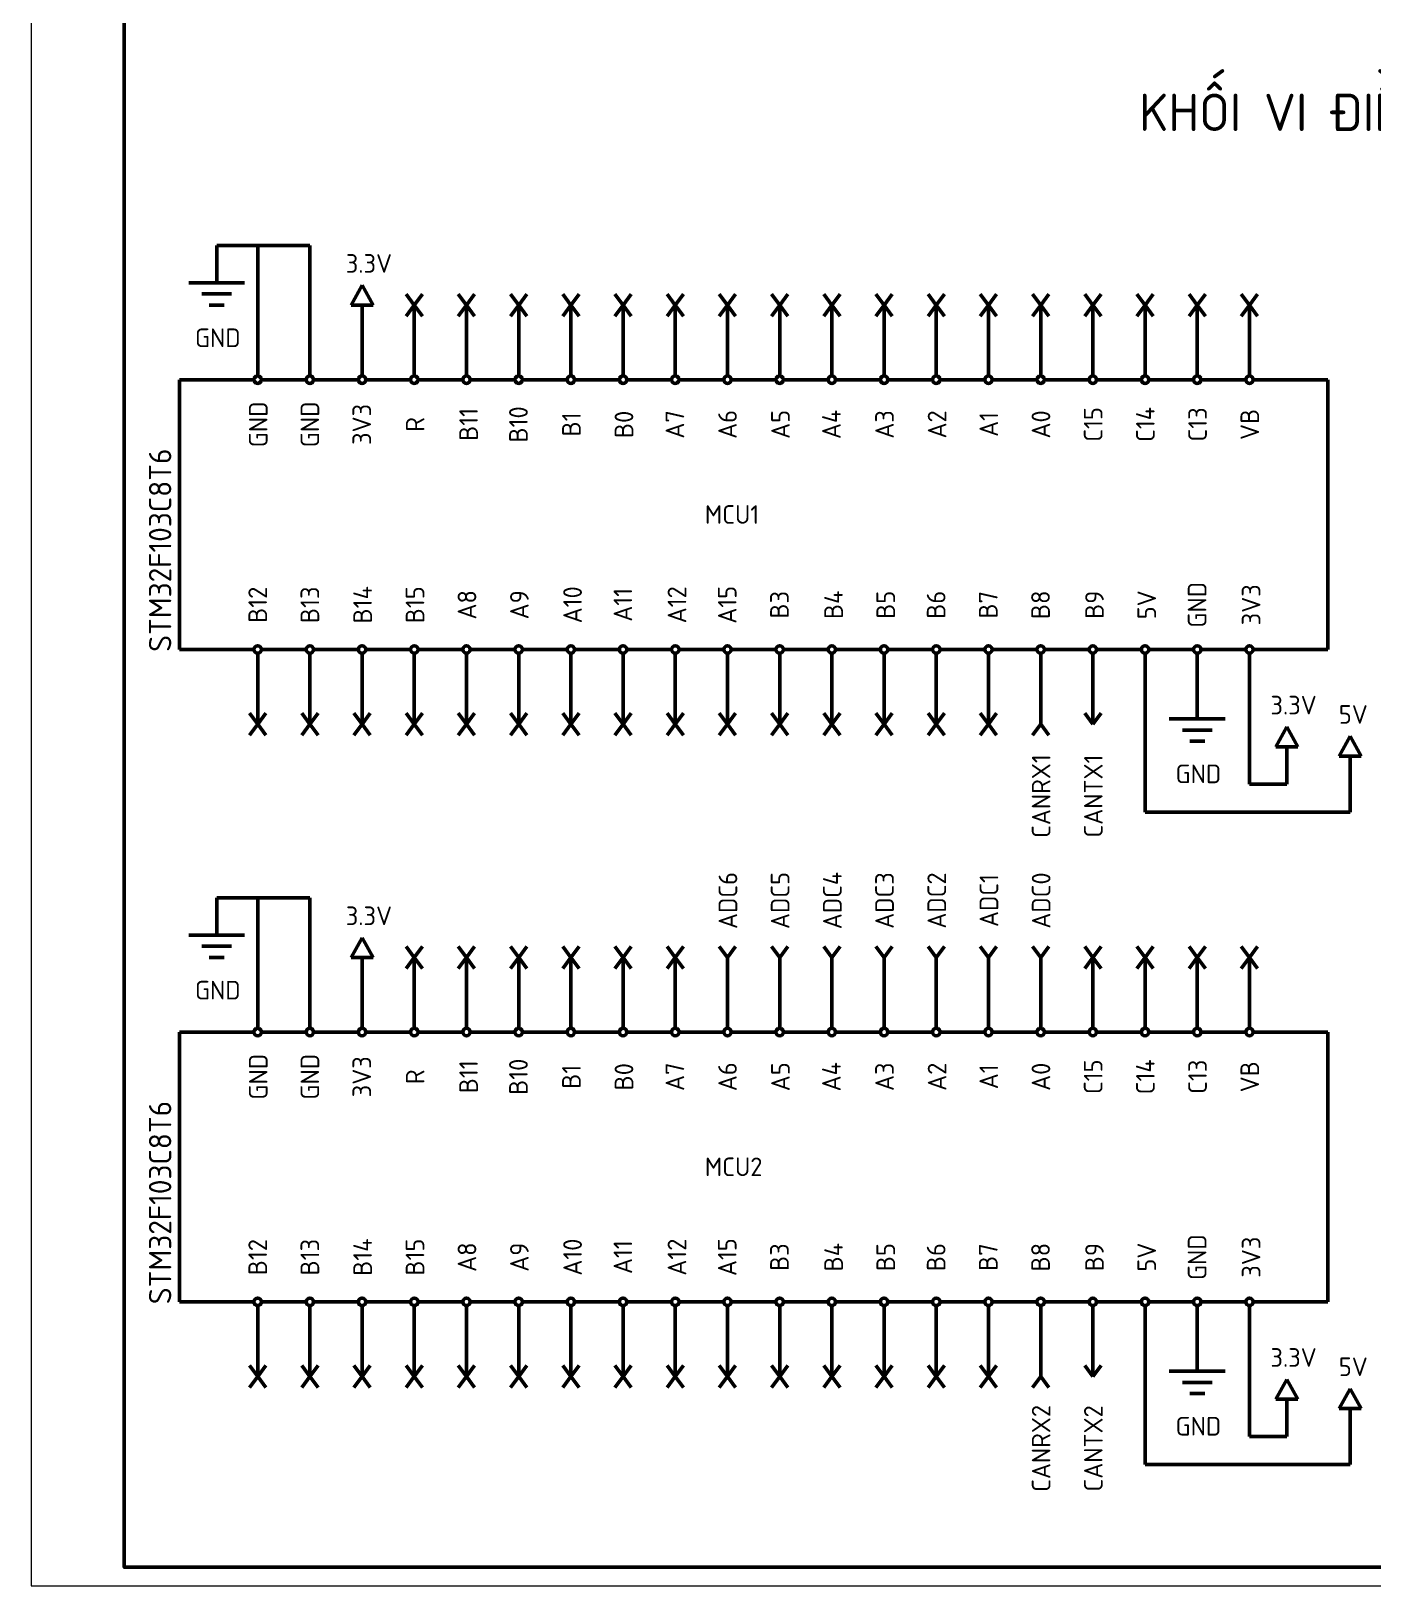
# Model space of a CAD drawing. Header units: millimetres. Extents: x 10943 to 21147, y -1042 to 1661.
# Drawn here: x 19958.3 to 20318.2, y -1042.3 to -625.2 of the extents above; entities that cross this region are included whole.
import ezdxf
from ezdxf.enums import TextEntityAlignment as Align

# ---------------------------------------------------------------- set-up
doc = ezdxf.new("R2010")
doc.units = ezdxf.units.MM
doc.header["$LTSCALE"] = 0.5
for name, color, linetype, lineweight in [('dam', 7, 'Continuous', 50), ('kt', 80, 'Continuous', 20), ('NetCoBan', 7, 'Continuous', 50)]:
    doc.layers.add(name, color=color, linetype=linetype, lineweight=lineweight)
doc.styles.get("Standard").update_dxf_attribs({"font": '', "height": 3.5})
doc.styles.get('Standard').set_extended_font_data('TCVN 7284')

msp = doc.modelspace()

# ---------------------------------------------------------------- linework, layer by layer
at = {"layer": 'dam'}
for p, q in [((20032.06, -791.1), (20020.06, -791.1)), ((20046.06, -791.1), (20034.06, -791.1)), ((20060.06, -791.1), (20048.06, -791.1)), ((20074.06, -791.1), (20062.06, -791.1)), ((20088.06, -791.1), (20076.06, -791.1)), ((20102.06, -791.1), (20090.06, -791.1)), ((20116.06, -791.1), (20104.06, -791.1)), ((20130.06, -791.1), (20118.06, -791.1)), ((20144.06, -791.1), (20132.06, -791.1)), ((20158.06, -791.1), (20146.06, -791.1)), ((20172.06, -791.1), (20160.06, -791.1)), ((20186.06, -791.1), (20174.06, -791.1)), ((20200.06, -791.1), (20188.06, -791.1)), ((20214.06, -791.1), (20202.06, -791.1)), ((20032.06, -966.1), (20020.06, -966.1)), ((20046.06, -966.1), (20034.06, -966.1)), ((20060.06, -966.1), (20048.06, -966.1)), ((20074.06, -966.1), (20062.06, -966.1)), ((20088.06, -966.1), (20076.06, -966.1)), ((20102.06, -966.1), (20090.06, -966.1)), ((20116.06, -966.1), (20104.06, -966.1)), ((20130.06, -966.1), (20118.06, -966.1)), ((20144.06, -966.1), (20132.06, -966.1)), ((20158.06, -966.1), (20146.06, -966.1)), ((20172.06, -966.1), (20160.06, -966.1)), ((20186.06, -966.1), (20174.06, -966.1)), ((20200.06, -966.1), (20188.06, -966.1)), ((20214.06, -966.1), (20202.06, -966.1))]:
    msp.add_line(p, q, dxfattribs=at)
for centre in [(20019.06, -791.1), (20033.06, -791.1), (20047.06, -791.1), (20061.06, -791.1), (20075.06, -791.1), (20089.06, -791.1), (20103.06, -791.1), (20117.06, -791.1), (20131.06, -791.1), (20145.06, -791.1), (20159.06, -791.1), (20173.06, -791.1), (20187.06, -791.1), (20201.06, -791.1), (20215.06, -791.1), (20229.06, -791.1), (20243.06, -791.1), (20257.06, -791.1), (20271.06, -791.1), (20285.06, -791.1), (20019.06, -966.1), (20033.06, -966.1), (20047.06, -966.1), (20061.06, -966.1), (20075.06, -966.1), (20089.06, -966.1), (20103.06, -966.1), (20117.06, -966.1), (20131.06, -966.1), (20145.06, -966.1), (20159.06, -966.1), (20173.06, -966.1), (20187.06, -966.1), (20201.06, -966.1), (20215.06, -966.1), (20229.06, -966.1), (20243.06, -966.1), (20257.06, -966.1), (20271.06, -966.1), (20285.06, -966.1)]:
    msp.add_circle(centre, 1, dxfattribs=at)
at = {"layer": 'kt'}
msp.add_lwpolyline([(19958.29, -1042.29), (21147.29, -1042.29), (21147.29, -201.29), (19958.29, -201.29)], close=True, dxfattribs=at)
at = {"layer": 'NetCoBan', "ltscale": 0.25}
for p, q in [((20008.06, -687.71), (20008.06, -682.71)), ((20008.06, -682.71), (20019.06, -682.71)), ((20019.06, -682.71), (20019.06, -687.71)), ((20033.06, -682.71), (20019.06, -682.71)), ((20033.06, -687.71), (20033.06, -682.71)), ((20008.06, -687.71), (20008.06, -692.71)), ((20019.06, -697.71), (20019.06, -687.71)), ((20033.06, -697.71), (20033.06, -687.71)), ((20000.56, -692.71), (20015.56, -692.71)), ((20004.06, -695.71), (20012.06, -695.71)), ((20047.06, -693.4), (20044.09, -698.71)), ((20047.06, -693.4), (20050.02, -698.71)), ((20061.06, -698.71), (20058.87, -695.74)), ((20061.06, -698.71), (20063.25, -695.74)), ((20075.06, -698.71), (20072.87, -695.74)), ((20075.06, -698.71), (20077.25, -695.74)), ((20089.06, -698.71), (20086.87, -695.74)), ((20089.06, -698.71), (20091.25, -695.74)), ((20103.06, -698.71), (20100.87, -695.74)), ((20103.06, -698.71), (20105.25, -695.74)), ((20117.06, -698.71), (20114.87, -695.74)), ((20117.06, -698.71), (20119.25, -695.74)), ((20131.06, -698.71), (20128.87, -695.74)), ((20131.06, -698.71), (20133.25, -695.74)), ((20145.06, -698.71), (20142.87, -695.74)), ((20145.06, -698.71), (20147.25, -695.74)), ((20159.06, -698.71), (20156.87, -695.74)), ((20159.06, -698.71), (20161.25, -695.74)), ((20173.06, -698.71), (20170.87, -695.74)), ((20173.06, -698.71), (20175.25, -695.74)), ((20187.06, -698.71), (20184.87, -695.74)), ((20187.06, -698.71), (20189.25, -695.74)), ((20201.06, -698.71), (20198.87, -695.74)), ((20201.06, -698.71), (20203.25, -695.74)), ((20215.06, -698.71), (20212.87, -695.74)), ((20215.06, -698.71), (20217.25, -695.74)), ((20229.06, -698.71), (20226.87, -695.74)), ((20229.06, -698.71), (20231.25, -695.74)), ((20243.06, -698.71), (20240.87, -695.74)), ((20243.06, -698.71), (20245.25, -695.74)), ((20257.06, -698.71), (20254.87, -695.74)), ((20257.06, -698.71), (20259.25, -695.74)), ((20271.06, -698.71), (20268.87, -695.74)), ((20271.06, -698.71), (20273.25, -695.74)), ((20285.06, -698.71), (20282.87, -695.74)), ((20285.06, -698.71), (20287.25, -695.74)), ((20006.06, -698.71), (20010.06, -698.71)), ((20019.06, -717.71), (20019.06, -697.71)), ((20033.06, -717.71), (20033.06, -697.71)), ((20044.09, -698.71), (20050.02, -698.71)), ((20047.06, -717.71), (20047.06, -698.71)), ((20061.06, -698.71), (20058.87, -701.67)), ((20061.06, -698.71), (20063.25, -701.67)), ((20061.06, -717.71), (20061.06, -698.71)), ((20075.06, -698.71), (20072.87, -701.67)), ((20075.06, -698.71), (20077.25, -701.67)), ((20075.06, -717.71), (20075.06, -698.71)), ((20089.06, -698.71), (20086.87, -701.67)), ((20089.06, -698.71), (20091.25, -701.67)), ((20089.06, -717.71), (20089.06, -698.71)), ((20103.06, -698.71), (20100.87, -701.67)), ((20103.06, -698.71), (20105.25, -701.67)), ((20103.06, -717.71), (20103.06, -698.71)), ((20117.06, -698.71), (20114.87, -701.67)), ((20117.06, -698.71), (20119.25, -701.67)), ((20117.06, -717.71), (20117.06, -698.71)), ((20131.06, -698.71), (20128.87, -701.67)), ((20131.06, -698.71), (20133.25, -701.67)), ((20131.06, -717.71), (20131.06, -698.71)), ((20145.06, -698.71), (20142.87, -701.67)), ((20145.06, -698.71), (20147.25, -701.67)), ((20145.06, -717.71), (20145.06, -698.71)), ((20159.06, -698.71), (20156.87, -701.67)), ((20159.06, -698.71), (20161.25, -701.67)), ((20159.06, -717.71), (20159.06, -698.71)), ((20173.06, -698.71), (20170.87, -701.67)), ((20173.06, -698.71), (20175.25, -701.67)), ((20173.06, -717.71), (20173.06, -698.71)), ((20187.06, -698.71), (20184.87, -701.67)), ((20187.06, -698.71), (20189.25, -701.67)), ((20187.06, -717.71), (20187.06, -698.71)), ((20201.06, -698.71), (20198.87, -701.67)), ((20201.06, -698.71), (20203.25, -701.67)), ((20201.06, -717.71), (20201.06, -698.71)), ((20215.06, -698.71), (20212.87, -701.67)), ((20215.06, -698.71), (20217.25, -701.67)), ((20215.06, -717.71), (20215.06, -698.71)), ((20229.06, -698.71), (20226.87, -701.67)), ((20229.06, -698.71), (20231.25, -701.67)), ((20229.06, -717.71), (20229.06, -698.71)), ((20243.06, -698.71), (20240.87, -701.67)), ((20243.06, -698.71), (20245.25, -701.67)), ((20243.06, -717.71), (20243.06, -698.71)), ((20257.06, -698.71), (20254.87, -701.67)), ((20257.06, -698.71), (20259.25, -701.67)), ((20257.06, -717.71), (20257.06, -698.71)), ((20271.06, -698.71), (20268.87, -701.67)), ((20271.06, -698.71), (20273.25, -701.67)), ((20271.06, -717.71), (20271.06, -698.71)), ((20285.06, -698.71), (20282.87, -701.67)), ((20285.06, -698.71), (20287.25, -701.67)), ((20285.06, -717.71), (20285.06, -698.71)), ((20018.06, -718.71), (19998.06, -718.71)), ((19998.06, -718.71), (19998.06, -791.1)), ((20020.06, -718.71), (20032.06, -718.71)), ((20034.06, -718.71), (20034.19, -718.71)), ((20034.19, -718.71), (20046.06, -718.71)), ((20048.06, -718.71), (20060.06, -718.71)), ((20062.06, -718.71), (20074.06, -718.71)), ((20076.06, -718.71), (20088.06, -718.71)), ((20090.06, -718.71), (20102.06, -718.71)), ((20104.06, -718.71), (20116.06, -718.71)), ((20118.06, -718.71), (20130.06, -718.71)), ((20132.06, -718.71), (20144.06, -718.71)), ((20146.06, -718.71), (20158.06, -718.71)), ((20160.06, -718.71), (20172.06, -718.71)), ((20174.06, -718.71), (20186.06, -718.71)), ((20188.06, -718.71), (20200.06, -718.71)), ((20202.06, -718.71), (20214.06, -718.71)), ((20216.06, -718.71), (20228.06, -718.71)), ((20230.06, -718.71), (20242.06, -718.71)), ((20244.06, -718.71), (20256.06, -718.71)), ((20258.06, -718.71), (20270.06, -718.71)), ((20272.06, -718.71), (20284.06, -718.71)), ((20306.06, -718.71), (20286.06, -718.71)), ((20306.06, -791.1), (20306.06, -718.71)), ((19998.06, -791.1), (20018.06, -791.1)), ((20019.06, -792.1), (20019.06, -811.1)), ((20033.06, -792.1), (20033.06, -811.1)), ((20047.06, -792.1), (20047.06, -811.1)), ((20061.06, -792.1), (20061.06, -811.1)), ((20075.06, -792.1), (20075.06, -811.1)), ((20089.06, -792.1), (20089.06, -811.1)), ((20103.06, -792.1), (20103.06, -811.1)), ((20117.06, -792.1), (20117.06, -811.1)), ((20131.06, -792.1), (20131.06, -811.1)), ((20145.06, -792.1), (20145.06, -811.1)), ((20159.06, -792.1), (20159.06, -811.1)), ((20173.06, -792.1), (20173.06, -811.1)), ((20187.06, -792.1), (20187.06, -811.1)), ((20201.06, -792.1), (20201.06, -811.1)), ((20215.06, -792.1), (20215.06, -811.1)), ((20216.06, -791.1), (20228.06, -791.1)), ((20229.06, -792.1), (20229.06, -811.1)), ((20230.06, -791.1), (20242.06, -791.1)), ((20243.06, -792.1), (20243.06, -811.1)), ((20244.06, -791.1), (20256.06, -791.1)), ((20257.06, -792.1), (20257.06, -809.69)), ((20258.06, -791.1), (20270.06, -791.1)), ((20271.06, -792.1), (20271.06, -809.69)), ((20272.06, -791.1), (20284.06, -791.1)), ((20285.06, -792.1), (20285.06, -809.69)), ((20286.06, -791.1), (20306.06, -791.1)), ((20019.06, -811.1), (20016.87, -808.14)), ((20019.06, -811.1), (20021.25, -808.14)), ((20033.06, -811.1), (20030.87, -808.14)), ((20033.06, -811.1), (20035.25, -808.14)), ((20047.06, -811.1), (20044.87, -808.14)), ((20047.06, -811.1), (20049.25, -808.14)), ((20061.06, -811.1), (20058.87, -808.14)), ((20061.06, -811.1), (20063.25, -808.14)), ((20075.06, -811.1), (20072.87, -808.14)), ((20075.06, -811.1), (20077.25, -808.14)), ((20089.06, -811.1), (20086.87, -808.14)), ((20089.06, -811.1), (20091.25, -808.14)), ((20103.06, -811.1), (20100.87, -808.14)), ((20103.06, -811.1), (20105.25, -808.14)), ((20117.06, -811.1), (20114.87, -808.14)), ((20117.06, -811.1), (20119.25, -808.14)), ((20131.06, -811.1), (20128.87, -808.14)), ((20131.06, -811.1), (20133.25, -808.14)), ((20145.06, -811.1), (20142.87, -808.14)), ((20145.06, -811.1), (20147.25, -808.14)), ((20159.06, -811.1), (20156.87, -808.14)), ((20159.06, -811.1), (20161.25, -808.14)), ((20173.06, -811.1), (20170.87, -808.14)), ((20173.06, -811.1), (20175.25, -808.14)), ((20187.06, -811.1), (20184.87, -808.14)), ((20187.06, -811.1), (20189.25, -808.14)), ((20201.06, -811.1), (20198.87, -808.14)), ((20201.06, -811.1), (20203.25, -808.14)), ((20215.06, -811.1), (20212.87, -808.14)), ((20215.06, -811.1), (20217.25, -808.14)), ((20243.06, -811.1), (20240.87, -808.14)), ((20243.06, -811.1), (20245.25, -808.14)), ((20019.06, -811.1), (20016.87, -814.06)), ((20019.06, -811.1), (20021.25, -814.06)), ((20033.06, -811.1), (20030.87, -814.06)), ((20033.06, -811.1), (20035.25, -814.06)), ((20047.06, -811.1), (20044.87, -814.06)), ((20047.06, -811.1), (20049.25, -814.06)), ((20061.06, -811.1), (20058.87, -814.06)), ((20061.06, -811.1), (20063.25, -814.06)), ((20075.06, -811.1), (20072.87, -814.06)), ((20075.06, -811.1), (20077.25, -814.06)), ((20089.06, -811.1), (20086.87, -814.06)), ((20089.06, -811.1), (20091.25, -814.06)), ((20103.06, -811.1), (20100.87, -814.06)), ((20103.06, -811.1), (20105.25, -814.06)), ((20117.06, -811.1), (20114.87, -814.06)), ((20117.06, -811.1), (20119.25, -814.06)), ((20131.06, -811.1), (20128.87, -814.06)), ((20131.06, -811.1), (20133.25, -814.06)), ((20145.06, -811.1), (20142.87, -814.06)), ((20145.06, -811.1), (20147.25, -814.06)), ((20159.06, -811.1), (20156.87, -814.06)), ((20159.06, -811.1), (20161.25, -814.06)), ((20173.06, -811.1), (20170.87, -814.06)), ((20173.06, -811.1), (20175.25, -814.06)), ((20187.06, -811.1), (20184.87, -814.06)), ((20187.06, -811.1), (20189.25, -814.06)), ((20201.06, -811.1), (20198.87, -814.06)), ((20201.06, -811.1), (20203.25, -814.06)), ((20215.06, -811.1), (20212.87, -814.06)), ((20215.06, -811.1), (20217.25, -814.06)), ((20229.06, -811.1), (20226.87, -814.06)), ((20229.06, -811.1), (20231.25, -814.06)), ((20257.06, -809.69), (20257.06, -834.69)), ((20263.56, -809.69), (20278.56, -809.69)), ((20267.06, -812.69), (20275.06, -812.69)), ((20285.06, -809.69), (20285.06, -827.19)), ((20295.06, -811.88), (20292.09, -817.19)), ((20295.06, -811.88), (20298.02, -817.19)), ((20269.06, -815.69), (20273.06, -815.69)), ((20292.09, -817.19), (20298.02, -817.19)), ((20295.06, -827.19), (20295.06, -817.19)), ((20312.06, -814.38), (20309.09, -819.69)), ((20312.06, -814.38), (20315.02, -819.69)), ((20309.09, -819.69), (20315.02, -819.69)), ((20312.06, -834.69), (20312.06, -819.69)), ((20285.06, -827.19), (20290.06, -827.19)), ((20290.06, -827.19), (20295.06, -827.19)), ((20257.06, -834.69), (20312.06, -834.69)), ((20008.06, -862.71), (20008.06, -857.71)), ((20008.06, -857.71), (20019.06, -857.71)), ((20019.06, -857.71), (20019.06, -862.71)), ((20033.06, -857.71), (20019.06, -857.71)), ((20033.06, -862.71), (20033.06, -857.71)), ((20008.06, -862.71), (20008.06, -867.71)), ((20019.06, -872.71), (20019.06, -862.71)), ((20033.06, -872.71), (20033.06, -862.71)), ((20000.56, -867.71), (20015.56, -867.71)), ((20004.06, -870.71), (20012.06, -870.71)), ((20047.06, -868.4), (20044.09, -873.71)), ((20047.06, -868.4), (20050.02, -873.71)), ((20061.06, -873.71), (20058.87, -870.74)), ((20061.06, -873.71), (20063.25, -870.74)), ((20075.06, -873.71), (20072.87, -870.74)), ((20075.06, -873.71), (20077.25, -870.74)), ((20089.06, -873.71), (20086.87, -870.74)), ((20089.06, -873.71), (20091.25, -870.74)), ((20103.06, -873.71), (20100.87, -870.74)), ((20103.06, -873.71), (20105.25, -870.74)), ((20117.06, -873.71), (20114.87, -870.74)), ((20117.06, -873.71), (20119.25, -870.74)), ((20131.06, -873.71), (20128.87, -870.74)), ((20131.06, -873.71), (20133.25, -870.74)), ((20145.06, -873.71), (20142.87, -870.74)), ((20145.06, -873.71), (20147.25, -870.74)), ((20159.06, -873.71), (20156.87, -870.74)), ((20159.06, -873.71), (20161.25, -870.74)), ((20173.06, -873.71), (20170.87, -870.74)), ((20173.06, -873.71), (20175.25, -870.74)), ((20187.06, -873.71), (20184.87, -870.74)), ((20187.06, -873.71), (20189.25, -870.74)), ((20201.06, -873.71), (20198.87, -870.74)), ((20201.06, -873.71), (20203.25, -870.74)), ((20215.06, -873.71), (20212.87, -870.74)), ((20215.06, -873.71), (20217.25, -870.74)), ((20229.06, -873.71), (20226.87, -870.74)), ((20229.06, -873.71), (20231.25, -870.74)), ((20243.06, -873.71), (20240.87, -870.74)), ((20243.06, -873.71), (20245.25, -870.74)), ((20257.06, -873.71), (20254.87, -870.74)), ((20257.06, -873.71), (20259.25, -870.74)), ((20271.06, -873.71), (20268.87, -870.74)), ((20271.06, -873.71), (20273.25, -870.74)), ((20285.06, -873.71), (20282.87, -870.74)), ((20285.06, -873.71), (20287.25, -870.74)), ((20006.06, -873.71), (20010.06, -873.71)), ((20019.06, -892.71), (20019.06, -872.71)), ((20033.06, -892.71), (20033.06, -872.71)), ((20044.09, -873.71), (20050.02, -873.71)), ((20047.06, -892.71), (20047.06, -873.71)), ((20061.06, -873.71), (20058.87, -876.67)), ((20061.06, -873.71), (20063.25, -876.67)), ((20061.06, -892.71), (20061.06, -873.71)), ((20075.06, -873.71), (20072.87, -876.67)), ((20075.06, -873.71), (20077.25, -876.67)), ((20075.06, -892.71), (20075.06, -873.71)), ((20089.06, -873.71), (20086.87, -876.67)), ((20089.06, -873.71), (20091.25, -876.67)), ((20089.06, -892.71), (20089.06, -873.71)), ((20103.06, -873.71), (20100.87, -876.67)), ((20103.06, -873.71), (20105.25, -876.67)), ((20103.06, -892.71), (20103.06, -873.71)), ((20117.06, -873.71), (20114.87, -876.67)), ((20117.06, -873.71), (20119.25, -876.67)), ((20117.06, -892.71), (20117.06, -873.71)), ((20131.06, -873.71), (20128.87, -876.67)), ((20131.06, -873.71), (20133.25, -876.67)), ((20131.06, -892.71), (20131.06, -873.71)), ((20145.06, -892.71), (20145.06, -873.71)), ((20159.06, -892.71), (20159.06, -873.71)), ((20173.06, -892.71), (20173.06, -873.71)), ((20187.06, -892.71), (20187.06, -873.71)), ((20201.06, -892.71), (20201.06, -873.71)), ((20215.06, -892.71), (20215.06, -873.71)), ((20229.06, -892.71), (20229.06, -873.71)), ((20243.06, -873.71), (20240.87, -876.67)), ((20243.06, -873.71), (20245.25, -876.67)), ((20243.06, -892.71), (20243.06, -873.71)), ((20257.06, -873.71), (20254.87, -876.67)), ((20257.06, -873.71), (20259.25, -876.67)), ((20257.06, -892.71), (20257.06, -873.71)), ((20271.06, -873.71), (20268.87, -876.67)), ((20271.06, -873.71), (20273.25, -876.67)), ((20271.06, -892.71), (20271.06, -873.71)), ((20285.06, -873.71), (20282.87, -876.67)), ((20285.06, -873.71), (20287.25, -876.67)), ((20285.06, -892.71), (20285.06, -873.71)), ((20018.06, -893.71), (19998.06, -893.71)), ((19998.06, -893.71), (19998.06, -966.1)), ((20020.06, -893.71), (20032.06, -893.71)), ((20034.06, -893.71), (20034.19, -893.71)), ((20034.19, -893.71), (20046.06, -893.71)), ((20048.06, -893.71), (20060.06, -893.71)), ((20062.06, -893.71), (20074.06, -893.71)), ((20076.06, -893.71), (20088.06, -893.71)), ((20090.06, -893.71), (20102.06, -893.71)), ((20104.06, -893.71), (20116.06, -893.71)), ((20118.06, -893.71), (20130.06, -893.71)), ((20132.06, -893.71), (20144.06, -893.71)), ((20146.06, -893.71), (20158.06, -893.71)), ((20160.06, -893.71), (20172.06, -893.71)), ((20174.06, -893.71), (20186.06, -893.71)), ((20188.06, -893.71), (20200.06, -893.71)), ((20202.06, -893.71), (20214.06, -893.71)), ((20216.06, -893.71), (20228.06, -893.71)), ((20230.06, -893.71), (20242.06, -893.71)), ((20244.06, -893.71), (20256.06, -893.71)), ((20258.06, -893.71), (20270.06, -893.71)), ((20272.06, -893.71), (20284.06, -893.71)), ((20306.06, -893.71), (20286.06, -893.71)), ((20306.06, -966.1), (20306.06, -893.71)), ((19998.06, -966.1), (20018.06, -966.1)), ((20019.06, -967.1), (20019.06, -986.1)), ((20033.06, -967.1), (20033.06, -986.1)), ((20047.06, -967.1), (20047.06, -986.1)), ((20061.06, -967.1), (20061.06, -986.1)), ((20075.06, -967.1), (20075.06, -986.1)), ((20089.06, -967.1), (20089.06, -986.1)), ((20103.06, -967.1), (20103.06, -986.1)), ((20117.06, -967.1), (20117.06, -986.1)), ((20131.06, -967.1), (20131.06, -986.1)), ((20145.06, -967.1), (20145.06, -986.1)), ((20159.06, -967.1), (20159.06, -986.1)), ((20173.06, -967.1), (20173.06, -986.1)), ((20187.06, -967.1), (20187.06, -986.1)), ((20201.06, -967.1), (20201.06, -986.1)), ((20215.06, -967.1), (20215.06, -986.1)), ((20216.06, -966.1), (20228.06, -966.1)), ((20229.06, -967.1), (20229.06, -986.1)), ((20230.06, -966.1), (20242.06, -966.1)), ((20243.06, -967.1), (20243.06, -986.1)), ((20244.06, -966.1), (20256.06, -966.1)), ((20257.06, -967.1), (20257.06, -984.69)), ((20258.06, -966.1), (20270.06, -966.1)), ((20271.06, -967.1), (20271.06, -984.69)), ((20272.06, -966.1), (20284.06, -966.1)), ((20285.06, -967.1), (20285.06, -984.69)), ((20286.06, -966.1), (20306.06, -966.1)), ((20019.06, -986.1), (20016.87, -983.14)), ((20019.06, -986.1), (20021.25, -983.14)), ((20033.06, -986.1), (20030.87, -983.14)), ((20033.06, -986.1), (20035.25, -983.14)), ((20047.06, -986.1), (20044.87, -983.14)), ((20047.06, -986.1), (20049.25, -983.14)), ((20061.06, -986.1), (20058.87, -983.14)), ((20061.06, -986.1), (20063.25, -983.14)), ((20075.06, -986.1), (20072.87, -983.14)), ((20075.06, -986.1), (20077.25, -983.14)), ((20089.06, -986.1), (20086.87, -983.14)), ((20089.06, -986.1), (20091.25, -983.14)), ((20103.06, -986.1), (20100.87, -983.14)), ((20103.06, -986.1), (20105.25, -983.14)), ((20117.06, -986.1), (20114.87, -983.14)), ((20117.06, -986.1), (20119.25, -983.14)), ((20131.06, -986.1), (20128.87, -983.14)), ((20131.06, -986.1), (20133.25, -983.14)), ((20145.06, -986.1), (20142.87, -983.14)), ((20145.06, -986.1), (20147.25, -983.14)), ((20159.06, -986.1), (20156.87, -983.14)), ((20159.06, -986.1), (20161.25, -983.14)), ((20173.06, -986.1), (20170.87, -983.14)), ((20173.06, -986.1), (20175.25, -983.14)), ((20187.06, -986.1), (20184.87, -983.14)), ((20187.06, -986.1), (20189.25, -983.14)), ((20201.06, -986.1), (20198.87, -983.14)), ((20201.06, -986.1), (20203.25, -983.14)), ((20215.06, -986.1), (20212.87, -983.14)), ((20215.06, -986.1), (20217.25, -983.14)), ((20243.06, -986.1), (20240.87, -983.14)), ((20243.06, -986.1), (20245.25, -983.14)), ((20019.06, -986.1), (20016.87, -989.06)), ((20019.06, -986.1), (20021.25, -989.06)), ((20033.06, -986.1), (20030.87, -989.06)), ((20033.06, -986.1), (20035.25, -989.06)), ((20047.06, -986.1), (20044.87, -989.06)), ((20047.06, -986.1), (20049.25, -989.06)), ((20061.06, -986.1), (20058.87, -989.06)), ((20061.06, -986.1), (20063.25, -989.06)), ((20075.06, -986.1), (20072.87, -989.06)), ((20075.06, -986.1), (20077.25, -989.06)), ((20089.06, -986.1), (20086.87, -989.06)), ((20089.06, -986.1), (20091.25, -989.06)), ((20103.06, -986.1), (20100.87, -989.06)), ((20103.06, -986.1), (20105.25, -989.06)), ((20117.06, -986.1), (20114.87, -989.06)), ((20117.06, -986.1), (20119.25, -989.06)), ((20131.06, -986.1), (20128.87, -989.06)), ((20131.06, -986.1), (20133.25, -989.06)), ((20145.06, -986.1), (20142.87, -989.06)), ((20145.06, -986.1), (20147.25, -989.06)), ((20159.06, -986.1), (20156.87, -989.06)), ((20159.06, -986.1), (20161.25, -989.06)), ((20173.06, -986.1), (20170.87, -989.06)), ((20173.06, -986.1), (20175.25, -989.06)), ((20187.06, -986.1), (20184.87, -989.06)), ((20187.06, -986.1), (20189.25, -989.06)), ((20201.06, -986.1), (20198.87, -989.06)), ((20201.06, -986.1), (20203.25, -989.06)), ((20215.06, -986.1), (20212.87, -989.06)), ((20215.06, -986.1), (20217.25, -989.06)), ((20229.06, -986.1), (20226.87, -989.06)), ((20229.06, -986.1), (20231.25, -989.06)), ((20257.06, -984.69), (20257.06, -1009.69)), ((20263.56, -984.69), (20278.56, -984.69)), ((20267.06, -987.69), (20275.06, -987.69)), ((20285.06, -984.69), (20285.06, -1002.19)), ((20295.06, -986.88), (20292.09, -992.19)), ((20295.06, -986.88), (20298.02, -992.19)), ((20269.06, -990.69), (20273.06, -990.69)), ((20292.09, -992.19), (20298.02, -992.19)), ((20295.06, -1002.19), (20295.06, -992.19)), ((20312.06, -989.38), (20309.09, -994.69)), ((20312.06, -989.38), (20315.02, -994.69)), ((20309.09, -994.69), (20315.02, -994.69)), ((20312.06, -1009.69), (20312.06, -994.69)), ((20285.06, -1002.19), (20290.06, -1002.19)), ((20290.06, -1002.19), (20295.06, -1002.19)), ((20257.06, -1009.69), (20312.06, -1009.69))]:
    msp.add_line(p, q, dxfattribs=at)
at = {"layer": 'NetCoBan'}
msp.add_lwpolyline([(19983.29, -206.29), (21142.29, -206.29), (21142.29, -1037.29), (19983.29, -1037.29)], close=True, dxfattribs=at)
at = {"layer": 'NetCoBan', "ltscale": 0.25}
for centre in [(20019.06, -718.71), (20033.06, -718.71), (20047.06, -718.71), (20061.06, -718.71), (20075.06, -718.71), (20089.06, -718.71), (20103.06, -718.71), (20117.06, -718.71), (20131.06, -718.71), (20145.06, -718.71), (20159.06, -718.71), (20173.06, -718.71), (20187.06, -718.71), (20201.06, -718.71), (20215.06, -718.71), (20229.06, -718.71), (20243.06, -718.71), (20257.06, -718.71), (20271.06, -718.71), (20285.06, -718.71), (20019.06, -893.71), (20033.06, -893.71), (20047.06, -893.71), (20061.06, -893.71), (20075.06, -893.71), (20089.06, -893.71), (20103.06, -893.71), (20117.06, -893.71), (20131.06, -893.71), (20145.06, -893.71), (20159.06, -893.71), (20173.06, -893.71), (20187.06, -893.71), (20201.06, -893.71), (20215.06, -893.71), (20229.06, -893.71), (20243.06, -893.71), (20257.06, -893.71), (20271.06, -893.71), (20285.06, -893.71)]:
    msp.add_circle(centre, 1, dxfattribs=at)

# ---------------------------------------------------------------- texts
at = {"layer": 'dam'}
for p in [(19992.88, -764.45), (19992.88, -939.45)]:
    msp.add_text('STM32F103C8T6', height=6, rotation=90, dxfattribs=at).set_placement(p, align=Align.MIDDLE)
at = {"layer": 'NetCoBan', "ltscale": 0.25, "attachment_point": 1}
for s, width, heights, insert, char_height in [('\\pxqc;{\\fTCVN 7284|b0|i0|c0|p34;KHỐI VI ĐIỀU KHIỂN}', 215, [0], (20207.18, -641.99), 10), ('3.3V', 16.1597, [0], (20042.69, -685.03), 5), ('{\\fTCVN 7284|b0|i0|c0|p34;GND}', 16.1597, [0], (20002.23, -704.98), 5), ('MCU1', 59.2283, [7.42], (20138.99, -752.37), 5), ('3.3V', 16.1597, [0], (20290.69, -803.51), 5), ('5V', 16.1597, [0], (20309.03, -806.01), 5), ('{\\fTCVN 7284|b0|i0|c0|p34;GND}', 16.1597, [0], (20265.23, -821.96), 5), ('3.3V', 16.1597, [0], (20042.69, -860.03), 5), ('{\\fTCVN 7284|b0|i0|c0|p34;GND}', 16.1597, [0], (20002.23, -879.98), 5), ('MCU2', 59.2283, [7.42], (20138.99, -927.37), 5), ('3.3V', 16.1597, [0], (20290.69, -978.51), 5), ('5V', 16.1597, [0], (20309.03, -981.01), 5), ('{\\fTCVN 7284|b0|i0|c0|p34;GND}', 16.1597, [0], (20265.23, -996.96), 5)]:
    msp.add_mtext_dynamic_manual_height_columns(s, width=width, gutter_width=17.5, heights=heights, dxfattribs=dict(at, insert=insert, char_height=char_height))
at = {"layer": 'NetCoBan', "ltscale": 0.25, "char_height": 5, "attachment_point": 5, "rotation": 90}
for s, heights, insert in [('GND', [0], (20019.21, -730.71)), ('GND', [0], (20033.06, -730.71)), ('3V3', [0], (20046.97, -730.71)), ('R', [0], (20061.3, -730.71)), ('B11', [0], (20075.62, -730.71)), ('B10', [0], (20088.99, -730.71)), ('B1', [5], (20103.2, -730.71)), ('B0', [0], (20117.3, -730.71)), ('A7', [0], (20130.96, -730.71)), ('A6', [0], (20145.07, -730.71)), ('A5', [0], (20159.28, -730.71)), ('\\pxt1;A4', [0], (20172.94, -730.71)), ('A3', [0], (20187.18, -730.71)), ('A2', [0], (20201.28, -730.71)), ('\\pxt1;A1', [0], (20215.14, -730.71)), ('\\pxt1;A0', [0], (20229.14, -730.71)), ('\\pxt1;C15', [0], (20243.14, -730.71)), ('\\pxt1;C14', [0], (20257.14, -730.71)), ('\\pxt1;C13', [0], (20271.14, -730.71)), ('\\pxt1;VB', [0], (20285.14, -730.71)), ('B12', [0], (20019.06, -779.1)), ('B13', [0], (20033.05, -779.1)), ('B14', [0], (20047.2, -779.1)), ('B15', [0], (20061.25, -779.1)), ('A8', [0], (20075.2, -779.1)), ('A9', [0], (20089.25, -779.1)), ('A10', [0], (20103.52, -779.1)), ('A11', [0], (20117, -779.1)), ('A12', [0], (20131.52, -779.1)), ('A15', [0], (20145, -779.1)), ('B4', [0], (20173.52, -779.1)), ('B5', [0], (20187.5, -779.1)), ('B6', [0], (20201.02, -779.1)), ('B8', [0], (20229.02, -779.1)), ('5V', [0], (20257.5, -779.1)), ('GND', [0], (20271.02, -779.1)), ('3V3', [0], (20285.5, -779.1)), ('B3', [0], (20159, -779.1)), ('B7', [0], (20215, -779.1)), ('B9', [0], (20243.5, -779.1)), ('CANRX1', [0], (20229.19, -830.41)), ('CANTX1', [0], (20243.19, -830.41)), ('ADC6', [0], (20145.19, -858.43)), ('ADC5', [0], (20159.19, -858.43)), ('ADC4', [0], (20173.19, -858.43)), ('ADC3', [0], (20187.19, -858.43)), ('ADC2', [0], (20201.19, -858.43)), ('ADC1', [0], (20215.19, -858.43)), ('ADC0', [0], (20229.19, -858.43)), ('GND', [0], (20019.21, -905.71)), ('GND', [0], (20033.06, -905.71)), ('3V3', [0], (20046.97, -905.71)), ('R', [0], (20061.3, -905.71)), ('B11', [0], (20075.62, -905.71)), ('B10', [0], (20088.99, -905.71)), ('B1', [5], (20103.2, -905.71)), ('B0', [0], (20117.3, -905.71)), ('A7', [0], (20130.96, -905.71)), ('A6', [0], (20145.07, -905.71)), ('A5', [0], (20159.28, -905.71)), ('\\pxt1;A4', [0], (20172.94, -905.71)), ('A3', [0], (20187.18, -905.71)), ('A2', [0], (20201.28, -905.71)), ('\\pxt1;A1', [0], (20215.14, -905.71)), ('\\pxt1;A0', [0], (20229.14, -905.71)), ('\\pxt1;C15', [0], (20243.14, -905.71)), ('\\pxt1;C14', [0], (20257.14, -905.71)), ('\\pxt1;C13', [0], (20271.14, -905.71)), ('\\pxt1;VB', [0], (20285.14, -905.71)), ('B12', [0], (20019.06, -954.1)), ('B13', [0], (20033.05, -954.1)), ('B14', [0], (20047.2, -954.1)), ('B15', [0], (20061.25, -954.1)), ('A8', [0], (20075.2, -954.1)), ('A9', [0], (20089.25, -954.1)), ('A10', [0], (20103.52, -954.1)), ('A11', [0], (20117, -954.1)), ('A12', [0], (20131.52, -954.1)), ('A15', [0], (20145, -954.1)), ('B3', [0], (20159, -954.1)), ('B4', [0], (20173.52, -954.1)), ('B5', [0], (20187.5, -954.1)), ('B6', [0], (20201.02, -954.1)), ('B7', [0], (20215, -954.1)), ('B8', [0], (20229.02, -954.1)), ('B9', [0], (20243.5, -954.1)), ('5V', [0], (20257.5, -954.1)), ('GND', [0], (20271.02, -954.1)), ('3V3', [0], (20285.5, -954.1)), ('CANRX2', [0], (20229.19, -1005.41)), ('\\pxt1;CANTX2', [0], (20243.19, -1005.41))]:
    msp.add_mtext_dynamic_manual_height_columns(s, width=11.7702, gutter_width=17.5, heights=heights, dxfattribs=dict(at, insert=insert))

doc.saveas('drawing.dxf')
